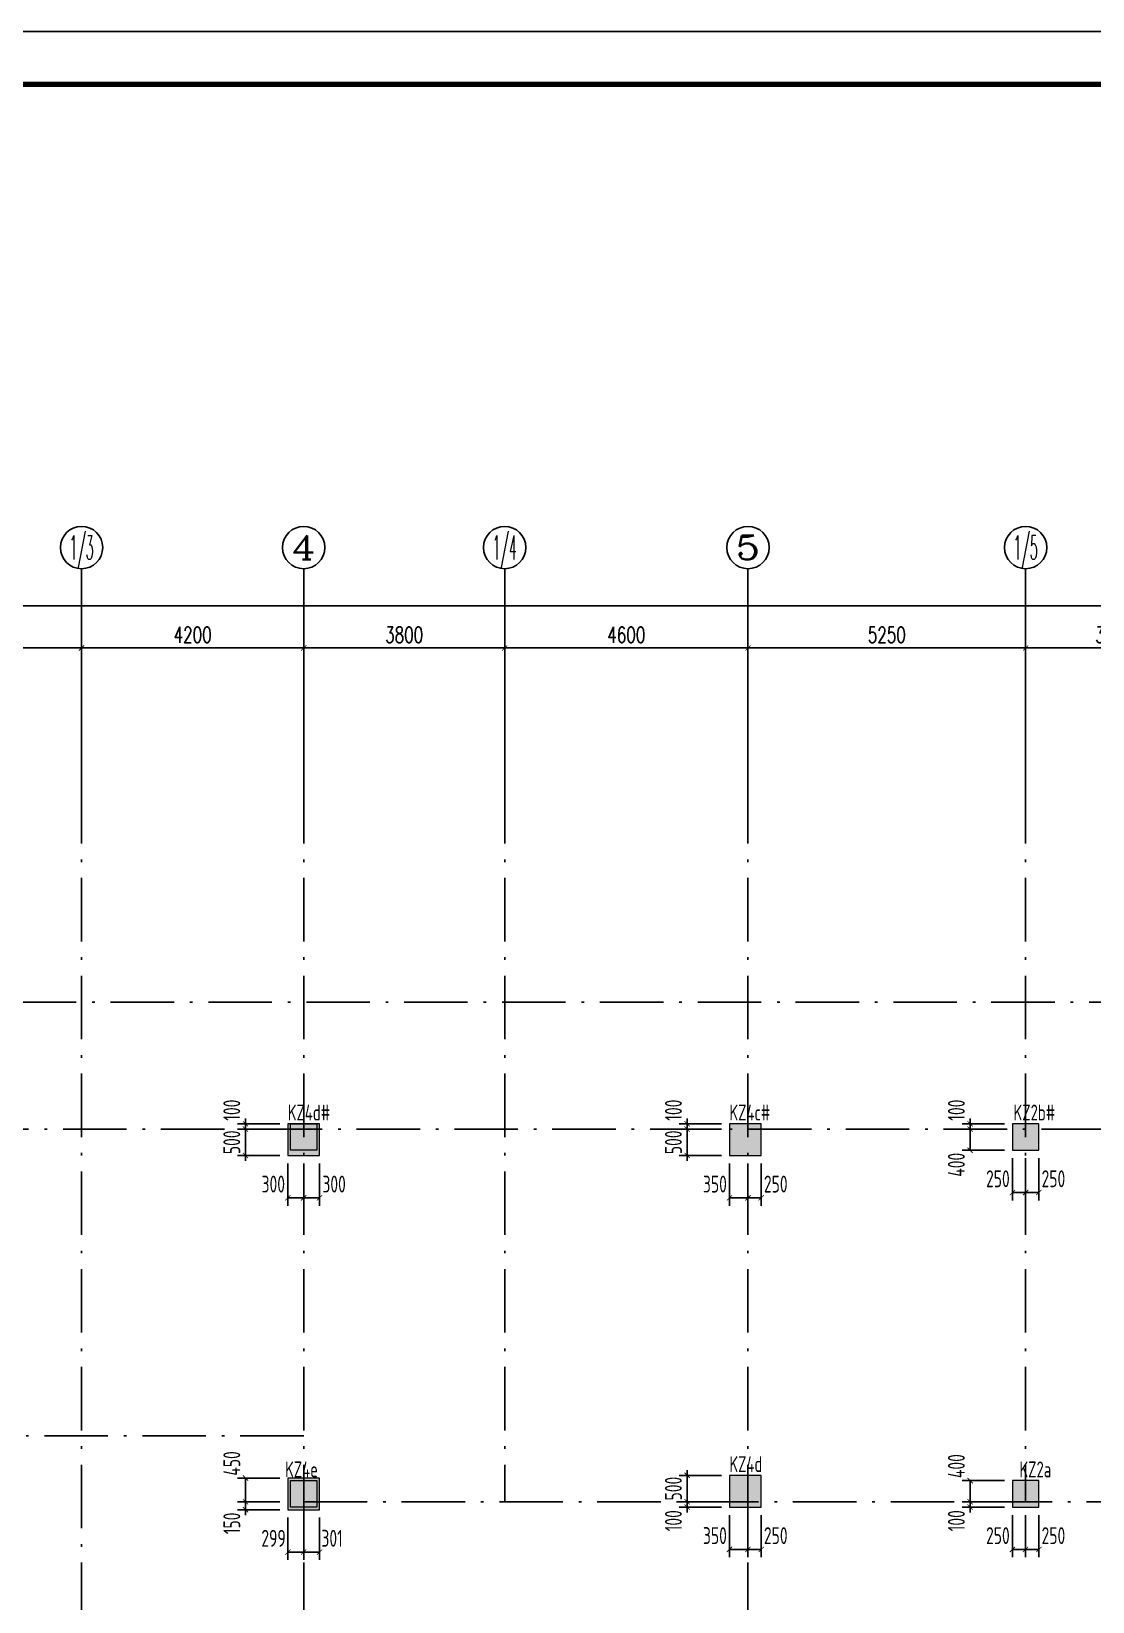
# Model space of a CAD drawing. Extents: x 169490 to 7584583, y -2399407 to 1374371.
# Drawn here: x 478408 to 498472, y 825491 to 855191 of the extents above; entities that cross this region are included whole.
import ezdxf
from ezdxf.enums import TextEntityAlignment as Align

# ---------------------------------------------------------------- set-up
doc = ezdxf.new("R2010")
doc.units = 0
doc.header["$LTSCALE"] = 100
doc.linetypes.add('D3轴线点划线', pattern=[18.5, 12, -3, 0.5, -3])
doc.layers.get('0').update_dxf_attribs({"linetype": 'CONTINUOUS'})
doc.layers.get('DEFPOINTS').update_dxf_attribs({"linetype": 'CONTINUOUS'})
for name, color, linetype in [('AXIS', 3, 'CONTINUOUS'), ('AXIS_TEXT', 4, 'CONTINUOUS'), ('C-AXIS(轴号)', 3, 'CONTINUOUS'), ('C-AXIS-T(字)', 7, 'CONTINUOUS'), ('C-DOTE', 8, 'D3轴线点划线'), ('S-COLU-DIM', 151, 'CONTINUOUS'), ('S-COLU-HATCH', 251, 'CONTINUOUS'), ('S-COLU-TEXT', 7, 'CONTINUOUS'), ('图框', 140, 'CONTINUOUS')]:
    doc.layers.add(name, color=color, linetype=linetype)
doc.layers.add('S-COLU-LINE1', color=6, linetype='CONTINUOUS', lineweight=18)
doc.styles.add('_TCH_AXIS', font='COMPLEX', dxfattribs={"bigfont": 'GBCBIG'})
doc.styles.add('_TCH_DIM_T3', font='SIMPLEX.shx', dxfattribs={"width": 0.705882, "bigfont": 'GBCBIG.shx'})
doc.styles.add('COMPLEX', font='COMPLEX')
doc.styles.add('TSSD_Dimension', font='Tssdeng.shx', dxfattribs={"width": 0.7, "bigfont": 'tssdchn.shx'})
doc.dimstyles.new('_TCH_ARCH&&100', dxfattribs={"dimtxt": 297.5, "dimasz": 100, "dimexe": 250, "dimexo": 300, "dimgap": 100, "dimtad": 1, "dimdec": 0, "dimzin": 0, "dimdsep": 46, "dimtxsty": '_TCH_DIM_T3', "dimblk": 'ARCHTICK', "dimcen": 0.09, "dimclrt": 7, "dimazin": 2, "dimtfac": 1, "dimtdec": 0, "dimtix": 1, "dimtmove": 2, "dimatfit": 3, "dimfxl": 1, "dimtolj": 1, "dimtzin": 0, "dimarcsym": 0})
doc.dimstyles.new('TSSD_100_100$0', dxfattribs={"dimtxt": 320, "dimasz": 100, "dimexe": 150, "dimexo": 150, "dimgap": 100, "dimtad": 1, "dimdec": 0, "dimzin": 0, "dimdsep": 46, "dimtxsty": 'TSSD_Dimension', "dimblk": 'ARCHTICK', "dimcen": 0, "dimclrt": 7, "dimadec": 1, "dimazin": 0, "dimtfac": 1, "dimtdec": 0, "dimtix": 1, "dimtmove": 2, "dimatfit": 3, "dimldrblk": '_TSDBK', "dimfxl": 1, "dimtolj": 1, "dimtzin": 0, "dimarcsym": 0})

# ---------------------------------------------------------------- blocks, each defined once
blk = doc.blocks.new('_ARCHTICK')
at = {"const_width": 0.15}
blk.add_lwpolyline([(-0.5, -0.5), (0.5, 0.5)], dxfattribs=at)
blk = doc.blocks.new('*D1590')
at = {"layer": 'AXIS', "color": 0, "lineweight": -2, "transparency": 16777216}
for p, q in [((466556, 841329), (466556, 844579)), ((538456, 841329), (538456, 844579)), ((466556, 844329), (538456, 844329))]:
    blk.add_line(p, q, dxfattribs=at)
at = {"layer": 'DEFPOINTS', "color": 0, "transparency": 16777216}
for p in [(538456, 844329), (466556, 841029), (538456, 841029)]:
    blk.add_point(p, dxfattribs=at)
at = {"layer": 'AXIS', "color": 0, "lineweight": -2, "transparency": 16777216, "xscale": 100, "yscale": 100, "zscale": 100, "rotation": 180}
blk.add_blockref('_ARCHTICK', (466556, 844329), dxfattribs=at)
at = {"layer": 'AXIS', "color": 0, "lineweight": -2, "transparency": 16777216, "xscale": 100, "yscale": 100, "zscale": 100}
blk.add_blockref('_ARCHTICK', (538456, 844329), dxfattribs=at)
at = {"layer": 'AXIS', "color": 7, "transparency": 16777216, "insert": (502506, 844578), "char_height": 297.5, "attachment_point": 5, "style": '_TCH_DIM_T3'}
blk.add_mtext('\\A1;71900', dxfattribs=at)
blk = doc.blocks.new('*D1595')
at = {"layer": 'AXIS', "color": 0, "lineweight": -2, "transparency": 16777216}
for p, q in [((475156, 841329), (475156, 843779)), ((479356, 841329), (479356, 843779)), ((475156, 843529), (479356, 843529))]:
    blk.add_line(p, q, dxfattribs=at)
at = {"layer": 'DEFPOINTS', "color": 0, "transparency": 16777216}
for p in [(479356, 843529), (475156, 841029), (479356, 841029)]:
    blk.add_point(p, dxfattribs=at)
at = {"layer": 'AXIS', "color": 0, "lineweight": -2, "transparency": 16777216, "xscale": 100, "yscale": 100, "zscale": 100, "rotation": 180}
blk.add_blockref('_ARCHTICK', (475156, 843529), dxfattribs=at)
at = {"layer": 'AXIS', "color": 0, "lineweight": -2, "transparency": 16777216, "xscale": 100, "yscale": 100, "zscale": 100}
blk.add_blockref('_ARCHTICK', (479356, 843529), dxfattribs=at)
at = {"layer": 'AXIS', "color": 7, "transparency": 16777216, "insert": (477256, 843778), "char_height": 297.5, "attachment_point": 5, "style": '_TCH_DIM_T3'}
blk.add_mtext('\\A1;4200', dxfattribs=at)
blk = doc.blocks.new('*D1596')
at = {"layer": 'AXIS', "color": 0, "lineweight": -2, "transparency": 16777216}
for p, q in [((479356, 841329), (479356, 843779)), ((483556, 841329), (483556, 843779)), ((479356, 843529), (483556, 843529))]:
    blk.add_line(p, q, dxfattribs=at)
at = {"layer": 'DEFPOINTS', "color": 0, "transparency": 16777216}
for p in [(483556, 843529), (479356, 841029), (483556, 841029)]:
    blk.add_point(p, dxfattribs=at)
at = {"layer": 'AXIS', "color": 0, "lineweight": -2, "transparency": 16777216, "xscale": 100, "yscale": 100, "zscale": 100, "rotation": 180}
blk.add_blockref('_ARCHTICK', (479356, 843529), dxfattribs=at)
at = {"layer": 'AXIS', "color": 0, "lineweight": -2, "transparency": 16777216, "xscale": 100, "yscale": 100, "zscale": 100}
blk.add_blockref('_ARCHTICK', (483556, 843529), dxfattribs=at)
at = {"layer": 'AXIS', "color": 7, "transparency": 16777216, "insert": (481456, 843778), "char_height": 297.5, "attachment_point": 5, "style": '_TCH_DIM_T3'}
blk.add_mtext('\\A1;4200', dxfattribs=at)
blk = doc.blocks.new('*D1597')
at = {"layer": 'AXIS', "color": 0, "lineweight": -2, "transparency": 16777216}
for p, q in [((483556, 841329), (483556, 843779)), ((487356, 841329), (487356, 843779)), ((483556, 843529), (487356, 843529))]:
    blk.add_line(p, q, dxfattribs=at)
at = {"layer": 'DEFPOINTS', "color": 0, "transparency": 16777216}
for p in [(487356, 843529), (483556, 841029), (487356, 841029)]:
    blk.add_point(p, dxfattribs=at)
at = {"layer": 'AXIS', "color": 0, "lineweight": -2, "transparency": 16777216, "xscale": 100, "yscale": 100, "zscale": 100, "rotation": 180}
blk.add_blockref('_ARCHTICK', (483556, 843529), dxfattribs=at)
at = {"layer": 'AXIS', "color": 0, "lineweight": -2, "transparency": 16777216, "xscale": 100, "yscale": 100, "zscale": 100}
blk.add_blockref('_ARCHTICK', (487356, 843529), dxfattribs=at)
at = {"layer": 'AXIS', "color": 7, "transparency": 16777216, "insert": (485456, 843778), "char_height": 297.5, "attachment_point": 5, "style": '_TCH_DIM_T3'}
blk.add_mtext('\\A1;3800', dxfattribs=at)
blk = doc.blocks.new('*D1598')
at = {"layer": 'AXIS', "color": 0, "lineweight": -2, "transparency": 16777216}
for p, q in [((487356, 841329), (487356, 843779)), ((491956, 841329), (491956, 843779)), ((487356, 843529), (491956, 843529))]:
    blk.add_line(p, q, dxfattribs=at)
at = {"layer": 'DEFPOINTS', "color": 0, "transparency": 16777216}
for p in [(491956, 843529), (487356, 841029), (491956, 841029)]:
    blk.add_point(p, dxfattribs=at)
at = {"layer": 'AXIS', "color": 0, "lineweight": -2, "transparency": 16777216, "xscale": 100, "yscale": 100, "zscale": 100, "rotation": 180}
blk.add_blockref('_ARCHTICK', (487356, 843529), dxfattribs=at)
at = {"layer": 'AXIS', "color": 0, "lineweight": -2, "transparency": 16777216, "xscale": 100, "yscale": 100, "zscale": 100}
blk.add_blockref('_ARCHTICK', (491956, 843529), dxfattribs=at)
at = {"layer": 'AXIS', "color": 7, "transparency": 16777216, "insert": (489656, 843778), "char_height": 297.5, "attachment_point": 5, "style": '_TCH_DIM_T3'}
blk.add_mtext('\\A1;4600', dxfattribs=at)
blk = doc.blocks.new('*D1599')
at = {"layer": 'AXIS', "color": 0, "lineweight": -2, "transparency": 16777216}
for p, q in [((491956, 841329), (491956, 843779)), ((497206, 841329), (497206, 843779)), ((491956, 843529), (497206, 843529))]:
    blk.add_line(p, q, dxfattribs=at)
at = {"layer": 'DEFPOINTS', "color": 0, "transparency": 16777216}
for p in [(497206, 843529), (491956, 841029), (497206, 841029)]:
    blk.add_point(p, dxfattribs=at)
at = {"layer": 'AXIS', "color": 0, "lineweight": -2, "transparency": 16777216, "xscale": 100, "yscale": 100, "zscale": 100, "rotation": 180}
blk.add_blockref('_ARCHTICK', (491956, 843529), dxfattribs=at)
at = {"layer": 'AXIS', "color": 0, "lineweight": -2, "transparency": 16777216, "xscale": 100, "yscale": 100, "zscale": 100}
blk.add_blockref('_ARCHTICK', (497206, 843529), dxfattribs=at)
at = {"layer": 'AXIS', "color": 7, "transparency": 16777216, "insert": (494581, 843778), "char_height": 297.5, "attachment_point": 5, "style": '_TCH_DIM_T3'}
blk.add_mtext('\\A1;5250', dxfattribs=at)
blk = doc.blocks.new('*D1600')
at = {"layer": 'AXIS', "color": 0, "lineweight": -2, "transparency": 16777216}
for p, q in [((497206, 841329), (497206, 843779)), ((500556, 841329), (500556, 843779)), ((497206, 843529), (500556, 843529))]:
    blk.add_line(p, q, dxfattribs=at)
at = {"layer": 'DEFPOINTS', "color": 0, "transparency": 16777216}
for p in [(500556, 843529), (497206, 841029), (500556, 841029)]:
    blk.add_point(p, dxfattribs=at)
at = {"layer": 'AXIS', "color": 0, "lineweight": -2, "transparency": 16777216, "xscale": 100, "yscale": 100, "zscale": 100, "rotation": 180}
blk.add_blockref('_ARCHTICK', (497206, 843529), dxfattribs=at)
at = {"layer": 'AXIS', "color": 0, "lineweight": -2, "transparency": 16777216, "xscale": 100, "yscale": 100, "zscale": 100}
blk.add_blockref('_ARCHTICK', (500556, 843529), dxfattribs=at)
at = {"layer": 'AXIS', "color": 7, "transparency": 16777216, "insert": (498881, 843778), "char_height": 297.5, "attachment_point": 5, "style": '_TCH_DIM_T3'}
blk.add_mtext('\\A1;3350', dxfattribs=at)
blk = doc.blocks.new('_AXISO')
blk.add_circle((0, 0), 0.5)
at = {"layer": 'AXIS_TEXT', "style": 'COMPLEX', "width": 1.041667}
blk.add_attdef('A', text='', height=0.56, dxfattribs=at).set_placement((-0.25, -0.28), (0.25, -0.28), align=Align.FIT)
blk = doc.blocks.new('*D3640')
at = {"layer": 'DEFPOINTS', "color": 0, "ltscale": 10, "transparency": 16777216}
for p in [(497206, 827279), (497456, 827279), (497206, 826479)]:
    blk.add_point(p, dxfattribs=at)
at = {"layer": 'S-COLU-DIM', "color": 0, "lineweight": -2, "ltscale": 10, "transparency": 16777216}
for p, q in [((497206, 827129), (497206, 826329)), ((497456, 827129), (497456, 826329)), ((497456, 826479), (497206, 826479))]:
    blk.add_line(p, q, dxfattribs=at)
at = {"layer": 'S-COLU-DIM', "color": 0, "lineweight": -2, "ltscale": 10, "transparency": 16777216, "xscale": 100, "yscale": 100, "zscale": 100, "rotation": 180}
blk.add_blockref('_ARCHTICK', (497206, 826479), dxfattribs=at)
at = {"layer": 'S-COLU-DIM', "color": 0, "lineweight": -2, "ltscale": 10, "transparency": 16777216, "xscale": 100, "yscale": 100, "zscale": 100}
blk.add_blockref('_ARCHTICK', (497456, 826479), dxfattribs=at)
at = {"layer": 'S-COLU-DIM', "color": 7, "ltscale": 10, "transparency": 16777216, "insert": (497731, 826739), "char_height": 320, "attachment_point": 5, "style": 'TSSD_Dimension'}
blk.add_mtext('\\A1;250', dxfattribs=at)
blk = doc.blocks.new('_TSDBK')
blk.add_line((-1, 0), (0, 0))
at = {"const_width": 0.5}
blk.add_lwpolyline([(-0.7, -0.7), (0.7, 0.7)], dxfattribs=at)
blk = doc.blocks.new('*D3641')
at = {"layer": 'DEFPOINTS', "color": 0, "ltscale": 10, "transparency": 16777216}
for p in [(496956, 827279), (497206, 827279), (496956, 826479)]:
    blk.add_point(p, dxfattribs=at)
at = {"layer": 'S-COLU-DIM', "color": 0, "lineweight": -2, "ltscale": 10, "transparency": 16777216}
for p, q in [((496956, 827129), (496956, 826329)), ((497206, 827129), (497206, 826329)), ((497206, 826479), (496956, 826479))]:
    blk.add_line(p, q, dxfattribs=at)
at = {"layer": 'S-COLU-DIM', "color": 0, "lineweight": -2, "ltscale": 10, "transparency": 16777216, "xscale": 100, "yscale": 100, "zscale": 100, "rotation": 180}
blk.add_blockref('_ARCHTICK', (496956, 826479), dxfattribs=at)
at = {"layer": 'S-COLU-DIM', "color": 0, "lineweight": -2, "ltscale": 10, "transparency": 16777216, "xscale": 100, "yscale": 100, "zscale": 100}
blk.add_blockref('_ARCHTICK', (497206, 826479), dxfattribs=at)
at = {"layer": 'S-COLU-DIM', "color": 7, "ltscale": 10, "transparency": 16777216, "insert": (496681, 826739), "char_height": 320, "attachment_point": 5, "style": 'TSSD_Dimension'}
blk.add_mtext('\\A1;250', dxfattribs=at)
blk = doc.blocks.new('*D3642')
at = {"layer": 'DEFPOINTS', "color": 0, "ltscale": 10, "transparency": 16777216}
for p in [(496956, 827779), (496156, 827379), (496956, 827379)]:
    blk.add_point(p, dxfattribs=at)
at = {"layer": 'S-COLU-DIM', "color": 0, "lineweight": -2, "ltscale": 10, "transparency": 16777216}
for p, q in [((496806, 827779), (496006, 827779)), ((496156, 827779), (496156, 827379)), ((496806, 827379), (496006, 827379))]:
    blk.add_line(p, q, dxfattribs=at)
at = {"layer": 'S-COLU-DIM', "color": 0, "lineweight": -2, "ltscale": 10, "transparency": 16777216, "xscale": 100, "yscale": 100, "zscale": 100}
for p, rotation in [((496156, 827779), 90), ((496156, 827379), 270)]:
    blk.add_blockref('_ARCHTICK', p, dxfattribs=dict(at, rotation=rotation))
at = {"layer": 'S-COLU-DIM', "color": 7, "ltscale": 10, "transparency": 16777216, "insert": (495896, 828054), "char_height": 320, "attachment_point": 5, "rotation": 90, "style": 'TSSD_Dimension'}
blk.add_mtext('\\A1;400', dxfattribs=at)
blk = doc.blocks.new('*D3643')
at = {"layer": 'DEFPOINTS', "color": 0, "ltscale": 10, "transparency": 16777216}
for p in [(496156, 827279), (496956, 827379), (496956, 827279)]:
    blk.add_point(p, dxfattribs=at)
at = {"layer": 'S-COLU-DIM', "color": 0, "lineweight": -2, "ltscale": 10, "transparency": 16777216}
for p, q in [((496156, 827379), (496156, 827479)), ((496806, 827379), (496006, 827379)), ((496806, 827279), (496006, 827279)), ((496156, 827379), (496156, 827279)), ((496156, 827279), (496156, 827179))]:
    blk.add_line(p, q, dxfattribs=at)
at = {"layer": 'S-COLU-DIM', "color": 0, "lineweight": -2, "ltscale": 10, "transparency": 16777216, "xscale": 100, "yscale": 100, "zscale": 100}
for p, rotation in [((496156, 827379), 270), ((496156, 827279), 90)]:
    blk.add_blockref('_ARCHTICK', p, dxfattribs=dict(at, rotation=rotation))
at = {"layer": 'S-COLU-DIM', "color": 7, "ltscale": 10, "transparency": 16777216, "insert": (495896, 827021), "char_height": 320, "attachment_point": 5, "rotation": 90, "style": 'TSSD_Dimension'}
blk.add_mtext('\\A1;100', dxfattribs=at)
blk = doc.blocks.new('*D3644')
at = {"layer": 'DEFPOINTS', "color": 0, "ltscale": 10, "transparency": 16777216}
for p in [(497206, 834029), (497456, 834029), (497206, 833229)]:
    blk.add_point(p, dxfattribs=at)
at = {"layer": 'S-COLU-DIM', "color": 0, "lineweight": -2, "ltscale": 10, "transparency": 16777216}
for p, q in [((497206, 833879), (497206, 833079)), ((497456, 833879), (497456, 833079)), ((497456, 833229), (497206, 833229))]:
    blk.add_line(p, q, dxfattribs=at)
at = {"layer": 'S-COLU-DIM', "color": 0, "lineweight": -2, "ltscale": 10, "transparency": 16777216, "xscale": 100, "yscale": 100, "zscale": 100, "rotation": 180}
blk.add_blockref('_ARCHTICK', (497206, 833229), dxfattribs=at)
at = {"layer": 'S-COLU-DIM', "color": 0, "lineweight": -2, "ltscale": 10, "transparency": 16777216, "xscale": 100, "yscale": 100, "zscale": 100}
blk.add_blockref('_ARCHTICK', (497456, 833229), dxfattribs=at)
at = {"layer": 'S-COLU-DIM', "color": 7, "ltscale": 10, "transparency": 16777216, "insert": (497731, 833489), "char_height": 320, "attachment_point": 5, "style": 'TSSD_Dimension'}
blk.add_mtext('\\A1;250', dxfattribs=at)
blk = doc.blocks.new('*D3645')
at = {"layer": 'DEFPOINTS', "color": 0, "ltscale": 10, "transparency": 16777216}
for p in [(496956, 834029), (497206, 834029), (496956, 833229)]:
    blk.add_point(p, dxfattribs=at)
at = {"layer": 'S-COLU-DIM', "color": 0, "lineweight": -2, "ltscale": 10, "transparency": 16777216}
for p, q in [((496956, 833879), (496956, 833079)), ((497206, 833879), (497206, 833079)), ((497206, 833229), (496956, 833229))]:
    blk.add_line(p, q, dxfattribs=at)
at = {"layer": 'S-COLU-DIM', "color": 0, "lineweight": -2, "ltscale": 10, "transparency": 16777216, "xscale": 100, "yscale": 100, "zscale": 100, "rotation": 180}
blk.add_blockref('_ARCHTICK', (496956, 833229), dxfattribs=at)
at = {"layer": 'S-COLU-DIM', "color": 0, "lineweight": -2, "ltscale": 10, "transparency": 16777216, "xscale": 100, "yscale": 100, "zscale": 100}
blk.add_blockref('_ARCHTICK', (497206, 833229), dxfattribs=at)
at = {"layer": 'S-COLU-DIM', "color": 7, "ltscale": 10, "transparency": 16777216, "insert": (496681, 833489), "char_height": 320, "attachment_point": 5, "style": 'TSSD_Dimension'}
blk.add_mtext('\\A1;250', dxfattribs=at)
blk = doc.blocks.new('*D3646')
at = {"layer": 'DEFPOINTS', "color": 0, "ltscale": 10, "transparency": 16777216}
for p in [(496156, 834429), (496956, 834429), (496956, 834029)]:
    blk.add_point(p, dxfattribs=at)
at = {"layer": 'S-COLU-DIM', "color": 0, "lineweight": -2, "ltscale": 10, "transparency": 16777216}
for p, q in [((496806, 834429), (496006, 834429)), ((496156, 834029), (496156, 834429)), ((496806, 834029), (496006, 834029))]:
    blk.add_line(p, q, dxfattribs=at)
at = {"layer": 'S-COLU-DIM', "color": 0, "lineweight": -2, "ltscale": 10, "transparency": 16777216, "xscale": 100, "yscale": 100, "zscale": 100}
for p, rotation in [((496156, 834429), 90), ((496156, 834029), 270)]:
    blk.add_blockref('_ARCHTICK', p, dxfattribs=dict(at, rotation=rotation))
at = {"layer": 'S-COLU-DIM', "color": 7, "ltscale": 10, "transparency": 16777216, "insert": (495896, 833754), "char_height": 320, "attachment_point": 5, "rotation": 90, "style": 'TSSD_Dimension'}
blk.add_mtext('\\A1;400', dxfattribs=at)
blk = doc.blocks.new('*D3647')
at = {"layer": 'DEFPOINTS', "color": 0, "ltscale": 10, "transparency": 16777216}
for p in [(496156, 834529), (496956, 834529), (496956, 834429)]:
    blk.add_point(p, dxfattribs=at)
at = {"layer": 'S-COLU-DIM', "color": 0, "lineweight": -2, "ltscale": 10, "transparency": 16777216}
for p, q in [((496156, 834529), (496156, 834629)), ((496806, 834529), (496006, 834529)), ((496806, 834429), (496006, 834429)), ((496156, 834429), (496156, 834529)), ((496156, 834429), (496156, 834329))]:
    blk.add_line(p, q, dxfattribs=at)
at = {"layer": 'S-COLU-DIM', "color": 0, "lineweight": -2, "ltscale": 10, "transparency": 16777216, "xscale": 100, "yscale": 100, "zscale": 100}
for p, rotation in [((496156, 834529), 270), ((496156, 834429), 90)]:
    blk.add_blockref('_ARCHTICK', p, dxfattribs=dict(at, rotation=rotation))
at = {"layer": 'S-COLU-DIM', "color": 7, "ltscale": 10, "transparency": 16777216, "insert": (495896, 834787), "char_height": 320, "attachment_point": 5, "rotation": 90, "style": 'TSSD_Dimension'}
blk.add_mtext('\\A1;100', dxfattribs=at)
blk = doc.blocks.new('*D3652')
at = {"layer": 'DEFPOINTS', "color": 0, "ltscale": 10, "transparency": 16777216}
for p in [(491956, 827279), (492206, 827279), (491956, 826479)]:
    blk.add_point(p, dxfattribs=at)
at = {"layer": 'S-COLU-DIM', "color": 0, "lineweight": -2, "ltscale": 10, "transparency": 16777216}
for p, q in [((491956, 827129), (491956, 826329)), ((492206, 827129), (492206, 826329)), ((492206, 826479), (491956, 826479))]:
    blk.add_line(p, q, dxfattribs=at)
at = {"layer": 'S-COLU-DIM', "color": 0, "lineweight": -2, "ltscale": 10, "transparency": 16777216, "xscale": 100, "yscale": 100, "zscale": 100, "rotation": 180}
blk.add_blockref('_ARCHTICK', (491956, 826479), dxfattribs=at)
at = {"layer": 'S-COLU-DIM', "color": 0, "lineweight": -2, "ltscale": 10, "transparency": 16777216, "xscale": 100, "yscale": 100, "zscale": 100}
blk.add_blockref('_ARCHTICK', (492206, 826479), dxfattribs=at)
at = {"layer": 'S-COLU-DIM', "color": 7, "ltscale": 10, "transparency": 16777216, "insert": (492481, 826739), "char_height": 320, "attachment_point": 5, "style": 'TSSD_Dimension'}
blk.add_mtext('\\A1;250', dxfattribs=at)
blk = doc.blocks.new('*D3653')
at = {"layer": 'DEFPOINTS', "color": 0, "ltscale": 10, "transparency": 16777216}
for p in [(491606, 827279), (491956, 827279), (491606, 826479)]:
    blk.add_point(p, dxfattribs=at)
at = {"layer": 'S-COLU-DIM', "color": 0, "lineweight": -2, "ltscale": 10, "transparency": 16777216}
for p, q in [((491606, 827129), (491606, 826329)), ((491956, 827129), (491956, 826329)), ((491956, 826479), (491606, 826479))]:
    blk.add_line(p, q, dxfattribs=at)
at = {"layer": 'S-COLU-DIM', "color": 0, "lineweight": -2, "ltscale": 10, "transparency": 16777216, "xscale": 100, "yscale": 100, "zscale": 100, "rotation": 180}
blk.add_blockref('_ARCHTICK', (491606, 826479), dxfattribs=at)
at = {"layer": 'S-COLU-DIM', "color": 0, "lineweight": -2, "ltscale": 10, "transparency": 16777216, "xscale": 100, "yscale": 100, "zscale": 100}
blk.add_blockref('_ARCHTICK', (491956, 826479), dxfattribs=at)
at = {"layer": 'S-COLU-DIM', "color": 7, "ltscale": 10, "transparency": 16777216, "insert": (491331, 826739), "char_height": 320, "attachment_point": 5, "style": 'TSSD_Dimension'}
blk.add_mtext('\\A1;350', dxfattribs=at)
blk = doc.blocks.new('*D3654')
at = {"layer": 'DEFPOINTS', "color": 0, "ltscale": 10, "transparency": 16777216}
for p in [(491606, 827879), (490806, 827379), (491606, 827379)]:
    blk.add_point(p, dxfattribs=at)
at = {"layer": 'S-COLU-DIM', "color": 0, "lineweight": -2, "ltscale": 10, "transparency": 16777216}
for p, q in [((491456, 827879), (490656, 827879)), ((490806, 827879), (490806, 827979)), ((490806, 827879), (490806, 827379)), ((491456, 827379), (490656, 827379)), ((490806, 827379), (490806, 827279))]:
    blk.add_line(p, q, dxfattribs=at)
at = {"layer": 'S-COLU-DIM', "color": 0, "lineweight": -2, "ltscale": 10, "transparency": 16777216, "xscale": 100, "yscale": 100, "zscale": 100}
for p, rotation in [((490806, 827879), 270), ((490806, 827379), 90)]:
    blk.add_blockref('_ARCHTICK', p, dxfattribs=dict(at, rotation=rotation))
at = {"layer": 'S-COLU-DIM', "color": 7, "ltscale": 10, "transparency": 16777216, "insert": (490546, 827629), "char_height": 320, "attachment_point": 5, "rotation": 90, "style": 'TSSD_Dimension'}
blk.add_mtext('\\A1;500', dxfattribs=at)
blk = doc.blocks.new('*D3655')
at = {"layer": 'DEFPOINTS', "color": 0, "ltscale": 10, "transparency": 16777216}
for p in [(490806, 827279), (491606, 827379), (491606, 827279)]:
    blk.add_point(p, dxfattribs=at)
at = {"layer": 'S-COLU-DIM', "color": 0, "lineweight": -2, "ltscale": 10, "transparency": 16777216}
for p, q in [((490806, 827379), (490806, 827479)), ((491456, 827379), (490656, 827379)), ((491456, 827279), (490656, 827279)), ((490806, 827379), (490806, 827279)), ((490806, 827279), (490806, 827179))]:
    blk.add_line(p, q, dxfattribs=at)
at = {"layer": 'S-COLU-DIM', "color": 0, "lineweight": -2, "ltscale": 10, "transparency": 16777216, "xscale": 100, "yscale": 100, "zscale": 100}
for p, rotation in [((490806, 827379), 270), ((490806, 827279), 90)]:
    blk.add_blockref('_ARCHTICK', p, dxfattribs=dict(at, rotation=rotation))
at = {"layer": 'S-COLU-DIM', "color": 7, "ltscale": 10, "transparency": 16777216, "insert": (490546, 827021), "char_height": 320, "attachment_point": 5, "rotation": 90, "style": 'TSSD_Dimension'}
blk.add_mtext('\\A1;100', dxfattribs=at)
blk = doc.blocks.new('*D3656')
at = {"layer": 'DEFPOINTS', "color": 0, "ltscale": 10, "transparency": 16777216}
for p in [(491956, 833929), (492206, 833929), (491956, 833129)]:
    blk.add_point(p, dxfattribs=at)
at = {"layer": 'S-COLU-DIM', "color": 0, "lineweight": -2, "ltscale": 10, "transparency": 16777216}
for p, q in [((491956, 833779), (491956, 832979)), ((492206, 833779), (492206, 832979)), ((492206, 833129), (491956, 833129))]:
    blk.add_line(p, q, dxfattribs=at)
at = {"layer": 'S-COLU-DIM', "color": 0, "lineweight": -2, "ltscale": 10, "transparency": 16777216, "xscale": 100, "yscale": 100, "zscale": 100, "rotation": 180}
blk.add_blockref('_ARCHTICK', (491956, 833129), dxfattribs=at)
at = {"layer": 'S-COLU-DIM', "color": 0, "lineweight": -2, "ltscale": 10, "transparency": 16777216, "xscale": 100, "yscale": 100, "zscale": 100}
blk.add_blockref('_ARCHTICK', (492206, 833129), dxfattribs=at)
at = {"layer": 'S-COLU-DIM', "color": 7, "ltscale": 10, "transparency": 16777216, "insert": (492481, 833389), "char_height": 320, "attachment_point": 5, "style": 'TSSD_Dimension'}
blk.add_mtext('\\A1;250', dxfattribs=at)
blk = doc.blocks.new('*D3657')
at = {"layer": 'DEFPOINTS', "color": 0, "ltscale": 10, "transparency": 16777216}
for p in [(491606, 833929), (491956, 833929), (491606, 833129)]:
    blk.add_point(p, dxfattribs=at)
at = {"layer": 'S-COLU-DIM', "color": 0, "lineweight": -2, "ltscale": 10, "transparency": 16777216}
for p, q in [((491606, 833779), (491606, 832979)), ((491956, 833779), (491956, 832979)), ((491956, 833129), (491606, 833129))]:
    blk.add_line(p, q, dxfattribs=at)
at = {"layer": 'S-COLU-DIM', "color": 0, "lineweight": -2, "ltscale": 10, "transparency": 16777216, "xscale": 100, "yscale": 100, "zscale": 100, "rotation": 180}
blk.add_blockref('_ARCHTICK', (491606, 833129), dxfattribs=at)
at = {"layer": 'S-COLU-DIM', "color": 0, "lineweight": -2, "ltscale": 10, "transparency": 16777216, "xscale": 100, "yscale": 100, "zscale": 100}
blk.add_blockref('_ARCHTICK', (491956, 833129), dxfattribs=at)
at = {"layer": 'S-COLU-DIM', "color": 7, "ltscale": 10, "transparency": 16777216, "insert": (491331, 833389), "char_height": 320, "attachment_point": 5, "style": 'TSSD_Dimension'}
blk.add_mtext('\\A1;350', dxfattribs=at)
blk = doc.blocks.new('*D3658')
at = {"layer": 'DEFPOINTS', "color": 0, "ltscale": 10, "transparency": 16777216}
for p in [(490806, 834429), (491606, 834429), (491606, 833929)]:
    blk.add_point(p, dxfattribs=at)
at = {"layer": 'S-COLU-DIM', "color": 0, "lineweight": -2, "ltscale": 10, "transparency": 16777216}
for p, q in [((491456, 834429), (490656, 834429)), ((490806, 834429), (490806, 834529)), ((490806, 833929), (490806, 834429)), ((491456, 833929), (490656, 833929)), ((490806, 833929), (490806, 833829))]:
    blk.add_line(p, q, dxfattribs=at)
at = {"layer": 'S-COLU-DIM', "color": 0, "lineweight": -2, "ltscale": 10, "transparency": 16777216, "xscale": 100, "yscale": 100, "zscale": 100}
for p, rotation in [((490806, 834429), 270), ((490806, 833929), 90)]:
    blk.add_blockref('_ARCHTICK', p, dxfattribs=dict(at, rotation=rotation))
at = {"layer": 'S-COLU-DIM', "color": 7, "ltscale": 10, "transparency": 16777216, "insert": (490546, 834179), "char_height": 320, "attachment_point": 5, "rotation": 90, "style": 'TSSD_Dimension'}
blk.add_mtext('\\A1;500', dxfattribs=at)
blk = doc.blocks.new('*D3659')
at = {"layer": 'DEFPOINTS', "color": 0, "ltscale": 10, "transparency": 16777216}
for p in [(490806, 834529), (491606, 834529), (491606, 834429)]:
    blk.add_point(p, dxfattribs=at)
at = {"layer": 'S-COLU-DIM', "color": 0, "lineweight": -2, "ltscale": 10, "transparency": 16777216}
for p, q in [((490806, 834529), (490806, 834629)), ((491456, 834529), (490656, 834529)), ((491456, 834429), (490656, 834429)), ((490806, 834429), (490806, 834529)), ((490806, 834429), (490806, 834329))]:
    blk.add_line(p, q, dxfattribs=at)
at = {"layer": 'S-COLU-DIM', "color": 0, "lineweight": -2, "ltscale": 10, "transparency": 16777216, "xscale": 100, "yscale": 100, "zscale": 100}
for p, rotation in [((490806, 834529), 270), ((490806, 834429), 90)]:
    blk.add_blockref('_ARCHTICK', p, dxfattribs=dict(at, rotation=rotation))
at = {"layer": 'S-COLU-DIM', "color": 7, "ltscale": 10, "transparency": 16777216, "insert": (490546, 834787), "char_height": 320, "attachment_point": 5, "rotation": 90, "style": 'TSSD_Dimension'}
blk.add_mtext('\\A1;100', dxfattribs=at)
blk = doc.blocks.new('*D3664')
at = {"layer": 'DEFPOINTS', "color": 0, "ltscale": 10, "transparency": 16777216}
for p in [(483556, 827229), (483857, 827229), (483556, 826429)]:
    blk.add_point(p, dxfattribs=at)
at = {"layer": 'S-COLU-DIM', "color": 0, "lineweight": -2, "ltscale": 10, "transparency": 16777216}
for p, q in [((483556, 827079), (483556, 826279)), ((483857, 827079), (483857, 826279)), ((483857, 826429), (483556, 826429))]:
    blk.add_line(p, q, dxfattribs=at)
at = {"layer": 'S-COLU-DIM', "color": 0, "lineweight": -2, "ltscale": 10, "transparency": 16777216, "xscale": 100, "yscale": 100, "zscale": 100, "rotation": 180}
blk.add_blockref('_ARCHTICK', (483556, 826429), dxfattribs=at)
at = {"layer": 'S-COLU-DIM', "color": 0, "lineweight": -2, "ltscale": 10, "transparency": 16777216, "xscale": 100, "yscale": 100, "zscale": 100}
blk.add_blockref('_ARCHTICK', (483857, 826429), dxfattribs=at)
at = {"layer": 'S-COLU-DIM', "color": 7, "ltscale": 10, "transparency": 16777216, "insert": (484093, 826689), "char_height": 320, "attachment_point": 5, "style": 'TSSD_Dimension'}
blk.add_mtext('\\A1;301', dxfattribs=at)
blk = doc.blocks.new('*D3665')
at = {"layer": 'DEFPOINTS', "color": 0, "ltscale": 10, "transparency": 16777216}
for p in [(483257, 827229), (483556, 827229), (483257, 826429)]:
    blk.add_point(p, dxfattribs=at)
at = {"layer": 'S-COLU-DIM', "color": 0, "lineweight": -2, "ltscale": 10, "transparency": 16777216}
for p, q in [((483257, 827079), (483257, 826279)), ((483556, 827079), (483556, 826279)), ((483556, 826429), (483257, 826429))]:
    blk.add_line(p, q, dxfattribs=at)
at = {"layer": 'S-COLU-DIM', "color": 0, "lineweight": -2, "ltscale": 10, "transparency": 16777216, "xscale": 100, "yscale": 100, "zscale": 100, "rotation": 180}
blk.add_blockref('_ARCHTICK', (483257, 826429), dxfattribs=at)
at = {"layer": 'S-COLU-DIM', "color": 0, "lineweight": -2, "ltscale": 10, "transparency": 16777216, "xscale": 100, "yscale": 100, "zscale": 100}
blk.add_blockref('_ARCHTICK', (483556, 826429), dxfattribs=at)
at = {"layer": 'S-COLU-DIM', "color": 7, "ltscale": 10, "transparency": 16777216, "insert": (482986, 826689), "char_height": 320, "attachment_point": 5, "style": 'TSSD_Dimension'}
blk.add_mtext('\\A1;299', dxfattribs=at)
blk = doc.blocks.new('*D3666')
at = {"layer": 'DEFPOINTS', "color": 0, "ltscale": 10, "transparency": 16777216}
for p in [(483257, 827829), (482457, 827379), (483257, 827379)]:
    blk.add_point(p, dxfattribs=at)
at = {"layer": 'S-COLU-DIM', "color": 0, "lineweight": -2, "ltscale": 10, "transparency": 16777216}
for p, q in [((483107, 827829), (482307, 827829)), ((482457, 827829), (482457, 827379)), ((483107, 827379), (482307, 827379))]:
    blk.add_line(p, q, dxfattribs=at)
at = {"layer": 'S-COLU-DIM', "color": 0, "lineweight": -2, "ltscale": 10, "transparency": 16777216, "xscale": 100, "yscale": 100, "zscale": 100}
for p, rotation in [((482457, 827829), 90), ((482457, 827379), 270)]:
    blk.add_blockref('_ARCHTICK', p, dxfattribs=dict(at, rotation=rotation))
at = {"layer": 'S-COLU-DIM', "color": 7, "ltscale": 10, "transparency": 16777216, "insert": (482197, 828104), "char_height": 320, "attachment_point": 5, "rotation": 90, "style": 'TSSD_Dimension'}
blk.add_mtext('\\A1;450', dxfattribs=at)
blk = doc.blocks.new('*D3667')
at = {"layer": 'DEFPOINTS', "color": 0, "ltscale": 10, "transparency": 16777216}
for p in [(482457, 827229), (483257, 827379), (483257, 827229)]:
    blk.add_point(p, dxfattribs=at)
at = {"layer": 'S-COLU-DIM', "color": 0, "lineweight": -2, "ltscale": 10, "transparency": 16777216}
for p, q in [((482457, 827379), (482457, 827479)), ((483107, 827379), (482307, 827379)), ((483107, 827229), (482307, 827229)), ((482457, 827379), (482457, 827229)), ((482457, 827229), (482457, 827129))]:
    blk.add_line(p, q, dxfattribs=at)
at = {"layer": 'S-COLU-DIM', "color": 0, "lineweight": -2, "ltscale": 10, "transparency": 16777216, "xscale": 100, "yscale": 100, "zscale": 100}
for p, rotation in [((482457, 827379), 270), ((482457, 827229), 90)]:
    blk.add_blockref('_ARCHTICK', p, dxfattribs=dict(at, rotation=rotation))
at = {"layer": 'S-COLU-DIM', "color": 7, "ltscale": 10, "transparency": 16777216, "insert": (482197, 826971), "char_height": 320, "attachment_point": 5, "rotation": 90, "style": 'TSSD_Dimension'}
blk.add_mtext('\\A1;150', dxfattribs=at)
blk = doc.blocks.new('*D3668')
at = {"layer": 'DEFPOINTS', "color": 0, "ltscale": 10, "transparency": 16777216}
for p in [(483556, 833929), (483856, 833929), (483556, 833129)]:
    blk.add_point(p, dxfattribs=at)
at = {"layer": 'S-COLU-DIM', "color": 0, "lineweight": -2, "ltscale": 10, "transparency": 16777216}
for p, q in [((483556, 833779), (483556, 832979)), ((483856, 833779), (483856, 832979)), ((483856, 833129), (483556, 833129))]:
    blk.add_line(p, q, dxfattribs=at)
at = {"layer": 'S-COLU-DIM', "color": 0, "lineweight": -2, "ltscale": 10, "transparency": 16777216, "xscale": 100, "yscale": 100, "zscale": 100, "rotation": 180}
blk.add_blockref('_ARCHTICK', (483556, 833129), dxfattribs=at)
at = {"layer": 'S-COLU-DIM', "color": 0, "lineweight": -2, "ltscale": 10, "transparency": 16777216, "xscale": 100, "yscale": 100, "zscale": 100}
blk.add_blockref('_ARCHTICK', (483856, 833129), dxfattribs=at)
at = {"layer": 'S-COLU-DIM', "color": 7, "ltscale": 10, "transparency": 16777216, "insert": (484131, 833389), "char_height": 320, "attachment_point": 5, "style": 'TSSD_Dimension'}
blk.add_mtext('\\A1;300', dxfattribs=at)
blk = doc.blocks.new('*D3669')
at = {"layer": 'DEFPOINTS', "color": 0, "ltscale": 10, "transparency": 16777216}
for p in [(483256, 833929), (483556, 833929), (483256, 833129)]:
    blk.add_point(p, dxfattribs=at)
at = {"layer": 'S-COLU-DIM', "color": 0, "lineweight": -2, "ltscale": 10, "transparency": 16777216}
for p, q in [((483256, 833779), (483256, 832979)), ((483556, 833779), (483556, 832979)), ((483556, 833129), (483256, 833129))]:
    blk.add_line(p, q, dxfattribs=at)
at = {"layer": 'S-COLU-DIM', "color": 0, "lineweight": -2, "ltscale": 10, "transparency": 16777216, "xscale": 100, "yscale": 100, "zscale": 100, "rotation": 180}
blk.add_blockref('_ARCHTICK', (483256, 833129), dxfattribs=at)
at = {"layer": 'S-COLU-DIM', "color": 0, "lineweight": -2, "ltscale": 10, "transparency": 16777216, "xscale": 100, "yscale": 100, "zscale": 100}
blk.add_blockref('_ARCHTICK', (483556, 833129), dxfattribs=at)
at = {"layer": 'S-COLU-DIM', "color": 7, "ltscale": 10, "transparency": 16777216, "insert": (482981, 833389), "char_height": 320, "attachment_point": 5, "style": 'TSSD_Dimension'}
blk.add_mtext('\\A1;300', dxfattribs=at)
blk = doc.blocks.new('*D3670')
at = {"layer": 'DEFPOINTS', "color": 0, "ltscale": 10, "transparency": 16777216}
for p in [(482456, 834429), (483256, 834429), (483256, 833929)]:
    blk.add_point(p, dxfattribs=at)
at = {"layer": 'S-COLU-DIM', "color": 0, "lineweight": -2, "ltscale": 10, "transparency": 16777216}
for p, q in [((483106, 834429), (482306, 834429)), ((482456, 834429), (482456, 834529)), ((482456, 833929), (482456, 834429)), ((483106, 833929), (482306, 833929)), ((482456, 833929), (482456, 833829))]:
    blk.add_line(p, q, dxfattribs=at)
at = {"layer": 'S-COLU-DIM', "color": 0, "lineweight": -2, "ltscale": 10, "transparency": 16777216, "xscale": 100, "yscale": 100, "zscale": 100}
for p, rotation in [((482456, 834429), 270), ((482456, 833929), 90)]:
    blk.add_blockref('_ARCHTICK', p, dxfattribs=dict(at, rotation=rotation))
at = {"layer": 'S-COLU-DIM', "color": 7, "ltscale": 10, "transparency": 16777216, "insert": (482196, 834179), "char_height": 320, "attachment_point": 5, "rotation": 90, "style": 'TSSD_Dimension'}
blk.add_mtext('\\A1;500', dxfattribs=at)
blk = doc.blocks.new('*D3671')
at = {"layer": 'DEFPOINTS', "color": 0, "ltscale": 10, "transparency": 16777216}
for p in [(482456, 834529), (483256, 834529), (483256, 834429)]:
    blk.add_point(p, dxfattribs=at)
at = {"layer": 'S-COLU-DIM', "color": 0, "lineweight": -2, "ltscale": 10, "transparency": 16777216}
for p, q in [((482456, 834529), (482456, 834629)), ((483106, 834529), (482306, 834529)), ((483106, 834429), (482306, 834429)), ((482456, 834429), (482456, 834529)), ((482456, 834429), (482456, 834329))]:
    blk.add_line(p, q, dxfattribs=at)
at = {"layer": 'S-COLU-DIM', "color": 0, "lineweight": -2, "ltscale": 10, "transparency": 16777216, "xscale": 100, "yscale": 100, "zscale": 100}
for p, rotation in [((482456, 834529), 270), ((482456, 834429), 90)]:
    blk.add_blockref('_ARCHTICK', p, dxfattribs=dict(at, rotation=rotation))
at = {"layer": 'S-COLU-DIM', "color": 7, "ltscale": 10, "transparency": 16777216, "insert": (482196, 834787), "char_height": 320, "attachment_point": 5, "rotation": 90, "style": 'TSSD_Dimension'}
blk.add_mtext('\\A1;100', dxfattribs=at)

msp = doc.modelspace()

# ---------------------------------------------------------------- hatches: boundary and pattern name
at = {"layer": 'S-COLU-HATCH', "ltscale": 10}
h = msp.add_hatch(color=256, dxfattribs=at)
h.dxf.hatch_style = 1
h.paths.add_polyline_path([(483855.9, 834528.9), (483255.9, 834528.9), (483255.9, 833928.9), (483855.9, 833928.9)])
at = {"layer": 'S-COLU-HATCH'}
h = msp.add_hatch(color=256, dxfattribs=at)
h.dxf.hatch_style = 1
h.paths.add_polyline_path([(483305.9, 834528.9), (483805.9, 834528.9), (483805.9, 834028.9), (483305.9, 834028.9)])
at = {"layer": 'S-COLU-HATCH', "ltscale": 10}
h = msp.add_hatch(color=256, dxfattribs=at)
h.dxf.hatch_style = 1
h.paths.add_polyline_path([(492205.9, 834528.9), (491605.9, 834528.9), (491605.9, 833928.9), (492205.9, 833928.9)])
h = msp.add_hatch(color=256, dxfattribs=at)
h.dxf.hatch_style = 1
h.paths.add_polyline_path([(497455.9, 834528.9), (496955.9, 834528.9), (496955.9, 834028.9), (497455.9, 834028.9)])
h = msp.add_hatch(color=256, dxfattribs=at)
h.dxf.hatch_style = 1
h.paths.add_polyline_path([(483856.9, 827828.9), (483256.9, 827828.9), (483256.9, 827228.9), (483856.9, 827228.9)])
at = {"layer": 'S-COLU-HATCH'}
h = msp.add_hatch(color=256, dxfattribs=at)
h.dxf.hatch_style = 1
h.paths.add_polyline_path([(483305.9, 827778.9), (483805.9, 827778.9), (483805.9, 827278.9), (483305.9, 827278.9)])
at = {"layer": 'S-COLU-HATCH', "ltscale": 10}
h = msp.add_hatch(color=256, dxfattribs=at)
h.dxf.hatch_style = 1
h.paths.add_polyline_path([(492205.9, 827878.9), (491605.9, 827878.9), (491605.9, 827278.9), (492205.9, 827278.9)])
h = msp.add_hatch(color=256, dxfattribs=at)
h.dxf.hatch_style = 1
h.paths.add_polyline_path([(497455.9, 827778.9), (496955.9, 827778.9), (496955.9, 827278.9), (497455.9, 827278.9)])

# ---------------------------------------------------------------- linework, layer by layer
at = {"ltscale": 10}
msp.add_lwpolyline([(549442.9, 854191.4), (454837.9, 854191.4), (454837.9, 796791.4), (549442.9, 796791.4)], close=True, dxfattribs=at)
at = {"layer": 'C-AXIS(轴号)'}
for p, q in [((479355.9, 841028.9), (479355.9, 845028.9)), ((483555.9, 841028.9), (483555.9, 845028.9)), ((487355.9, 841028.9), (487355.9, 845028.9)), ((491955.9, 841028.9), (491955.9, 845028.9)), ((497205.9, 841028.9), (497205.9, 845028.9))]:
    msp.add_line(p, q, dxfattribs=at)
at = {"layer": 'C-DOTE'}
for p, q in [((479355.9, 841028.9), (479355.9, 816328.9)), ((483555.9, 841028.9), (483555.9, 816328.9)), ((487355.9, 841028.9), (487355.9, 827378.9)), ((491955.9, 841028.9), (491955.9, 816328.9)), ((497205.9, 841028.9), (497205.9, 827378.9)), ((542155.9, 836828.9), (464379.5, 836828.9)), ((500555.9, 834428.9), (464379.5, 834428.9)), ((483555.9, 828628.9), (464379.5, 828628.9)), ((483555.9, 827378.9), (542155.9, 827378.9))]:
    msp.add_line(p, q, dxfattribs=at)
at = {"layer": 'S-COLU-LINE1'}
for points in [[(483855.9, 834528.9), (483255.9, 834528.9), (483255.9, 833928.9), (483855.9, 833928.9)], [(483305.9, 834528.9), (483805.9, 834528.9), (483805.9, 834028.9), (483305.9, 834028.9)], [(492205.9, 834528.9), (491605.9, 834528.9), (491605.9, 833928.9), (492205.9, 833928.9)], [(497455.9, 834528.9), (496955.9, 834528.9), (496955.9, 834028.9), (497455.9, 834028.9)], [(483856.9, 827828.9), (483256.9, 827828.9), (483256.9, 827228.9), (483856.9, 827228.9)], [(483305.9, 827778.9), (483805.9, 827778.9), (483805.9, 827278.9), (483305.9, 827278.9)], [(492205.9, 827878.9), (491605.9, 827878.9), (491605.9, 827278.9), (492205.9, 827278.9)], [(497455.9, 827778.9), (496955.9, 827778.9), (496955.9, 827278.9), (497455.9, 827278.9)]]:
    msp.add_lwpolyline(points, close=True, dxfattribs=at)
at = {"layer": '图框'}
msp.add_lwpolyline([(452337.9, 795791.4), (557437.9, 795791.4), (557437.9, 855191.4), (452337.9, 855191.4)], close=True, dxfattribs=at)
at = {"layer": '图框', "const_width": 100}
msp.add_lwpolyline([(454837.9, 796791.4), (556437.9, 796791.4), (556437.9, 854191.4), (454837.9, 854191.4)], close=True, dxfattribs=at)

# ---------------------------------------------------------------- block references
at = {"layer": 'C-AXIS(轴号)'}
ref = msp.add_blockref('_AXISO', (479355.9, 845428.9), dxfattribs=dict(at, xscale=800, yscale=800, zscale=800))
ref.add_attrib('A', '1/3', dxfattribs={"layer": 'C-AXIS-T(字)', "height": 452.55, "style": '_TCH_AXIS', "width": 0.411765}).set_placement((479129.6, 845202.6), (479582.1, 845202.6), align=Align.FIT)
ref = msp.add_blockref('_AXISO', (483555.9, 845428.9), dxfattribs=dict(at, xscale=800, yscale=800, zscale=800))
ref.add_attrib('A', '4', dxfattribs={"layer": 'C-AXIS-T(字)', "height": 452.5, "style": '_TCH_AXIS', "width": 1.3125}).set_placement((483329.6, 845202.6), (483782.1, 845202.6), align=Align.FIT)
ref = msp.add_blockref('_AXISO', (487355.9, 845428.9), dxfattribs=dict(at, xscale=800, yscale=800, zscale=800))
ref.add_attrib('A', '1/4', dxfattribs={"layer": 'C-AXIS-T(字)', "height": 452.55, "style": '_TCH_AXIS', "width": 0.396226}).set_placement((487129.6, 845202.6), (487582.1, 845202.6), align=Align.FIT)
ref = msp.add_blockref('_AXISO', (491955.9, 845428.9), dxfattribs=dict(at, xscale=800, yscale=800, zscale=800))
ref.add_attrib('A', '5', dxfattribs={"layer": 'C-AXIS-T(字)', "height": 452.5, "style": '_TCH_AXIS', "width": 1.5}).set_placement((491729.6, 845202.6), (492182.1, 845202.6), align=Align.FIT)
ref = msp.add_blockref('_AXISO', (497205.9, 845428.9), dxfattribs=dict(at, xscale=800, yscale=800, zscale=800))
ref.add_attrib('A', '1/5', dxfattribs={"layer": 'C-AXIS-T(字)', "height": 452.55, "style": '_TCH_AXIS', "width": 0.411765}).set_placement((496979.6, 845202.6), (497432.1, 845202.6), align=Align.FIT)

# ---------------------------------------------------------------- texts
at = {"layer": 'S-COLU-TEXT', "color": 3, "style": 'TSSD_Dimension', "width": 0.7}
for s, p in [('KZ4d#', (483254.6, 834591.5)), ('KZ4c#', (491604.6, 834591.5)), ('KZ2b#', (496976.6, 834591.5)), ('KZ4e', (483204.6, 827841.5)), ('KZ4d', (491604.6, 827941.5)), ('KZ2a', (497088.2, 827841.5))]:
    msp.add_text(s, height=300, dxfattribs=at).set_placement(p)

# ---------------------------------------------------------------- dimensions: what is measured, and where the dimension line sits
at = {"layer": 'AXIS'}
for p1, p2, distance, picture, middle in [((466555.9, 841028.9), (538455.9, 841028.9), 3300, '*D1590', (502505.9, 844577.6)), ((475155.9, 841028.9), (479355.9, 841028.9), 2500, '*D1595', (477255.9, 843777.6)), ((479355.9, 841028.9), (483555.9, 841028.9), 2500, '*D1596', (481455.9, 843777.6)), ((483555.9, 841028.9), (487355.9, 841028.9), 2500, '*D1597', (485455.9, 843777.6)), ((487355.9, 841028.9), (491955.9, 841028.9), 2500, '*D1598', (489655.9, 843777.6)), ((491955.9, 841028.9), (497205.9, 841028.9), 2500, '*D1599', (494580.9, 843777.6)), ((497205.9, 841028.9), (500555.9, 841028.9), 2500, '*D1600', (498880.9, 843777.6))]:
    dim = msp.add_aligned_dim(p1=p1, p2=p2, distance=distance, dimstyle='_TCH_ARCH&&100', dxfattribs=at)
    dim.commit()
    dim.dimension.update_dxf_attribs({"geometry": picture, "text_midpoint": middle})
at = {"layer": 'S-COLU-DIM', "ltscale": 10}
for base, p1, p2, picture, middle in [((482455.9, 834528.9), (483255.9, 834428.9), (483255.9, 834528.9), '*D3671', (482195.9, 834786.9)), ((490805.9, 834528.9), (491605.9, 834428.9), (491605.9, 834528.9), '*D3659', (490545.9, 834786.9)), ((496155.9, 834528.9), (496955.9, 834428.9), (496955.9, 834528.9), '*D3647', (495895.9, 834786.9)), ((496155.9, 834428.9), (496955.9, 834028.9), (496955.9, 834428.9), '*D3646', (495895.9, 833753.6)), ((482456.9, 827378.9), (483256.9, 827828.9), (483256.9, 827378.9), '*D3666', (482196.9, 828104.2)), ((496155.9, 827378.9), (496955.9, 827778.9), (496955.9, 827378.9), '*D3642', (495895.9, 828054.2)), ((482456.9, 827228.9), (483256.9, 827378.9), (483256.9, 827228.9), '*D3667', (482196.9, 826970.8)), ((490805.9, 827278.9), (491605.9, 827378.9), (491605.9, 827278.9), '*D3655', (490545.9, 827020.8)), ((496155.9, 827278.9), (496955.9, 827378.9), (496955.9, 827278.9), '*D3643', (495895.9, 827020.8))]:
    dim = msp.add_linear_dim(base=base, p1=p1, p2=p2, angle=270, dimstyle='TSSD_100_100$0', dxfattribs=at)
    dim.commit()
    dim.dimension.update_dxf_attribs({"geometry": picture, "text_midpoint": middle, "dimtype": 160})
for base, p1, p2, picture, middle in [((482455.9, 834428.9), (483255.9, 833928.9), (483255.9, 834428.9), '*D3670', (482195.9, 834178.9)), ((490805.9, 834428.9), (491605.9, 833928.9), (491605.9, 834428.9), '*D3658', (490545.9, 834178.9)), ((490805.9, 827378.9), (491605.9, 827878.9), (491605.9, 827378.9), '*D3654', (490545.9, 827628.9))]:
    dim = msp.add_linear_dim(base=base, p1=p1, p2=p2, angle=270, dimstyle='TSSD_100_100$0', dxfattribs=at)
    dim.commit()
    dim.dimension.update_dxf_attribs({"geometry": picture, "text_midpoint": middle})
for base, p1, p2, picture, middle in [((496955.9, 833228.9), (497205.9, 834028.9), (496955.9, 834028.9), '*D3645', (496680.6, 833488.9)), ((497205.9, 833228.9), (497455.9, 834028.9), (497205.9, 834028.9), '*D3644', (497731.2, 833488.9)), ((483255.9, 833128.9), (483555.9, 833928.9), (483255.9, 833928.9), '*D3669', (482980.6, 833388.9)), ((483555.9, 833128.9), (483855.9, 833928.9), (483555.9, 833928.9), '*D3668', (484131.2, 833388.9)), ((491605.9, 833128.9), (491955.9, 833928.9), (491605.9, 833928.9), '*D3657', (491330.6, 833388.9)), ((491955.9, 833128.9), (492205.9, 833928.9), (491955.9, 833928.9), '*D3656', (492481.2, 833388.9)), ((483256.9, 826428.9), (483555.9, 827228.9), (483256.9, 827228.9), '*D3665', (482985.9, 826688.9)), ((483555.9, 826428.9), (483856.9, 827228.9), (483555.9, 827228.9), '*D3664', (484093.4, 826688.9)), ((491605.9, 826478.9), (491955.9, 827278.9), (491605.9, 827278.9), '*D3653', (491330.6, 826738.9)), ((491955.9, 826478.9), (492205.9, 827278.9), (491955.9, 827278.9), '*D3652', (492481.2, 826738.9)), ((496955.9, 826478.9), (497205.9, 827278.9), (496955.9, 827278.9), '*D3641', (496680.6, 826738.9)), ((497205.9, 826478.9), (497455.9, 827278.9), (497205.9, 827278.9), '*D3640', (497731.2, 826738.9))]:
    dim = msp.add_linear_dim(base=base, p1=p1, p2=p2, dimstyle='TSSD_100_100$0', dxfattribs=at)
    dim.commit()
    dim.dimension.update_dxf_attribs({"geometry": picture, "text_midpoint": middle, "dimtype": 160})

doc.saveas('drawing.dxf')
